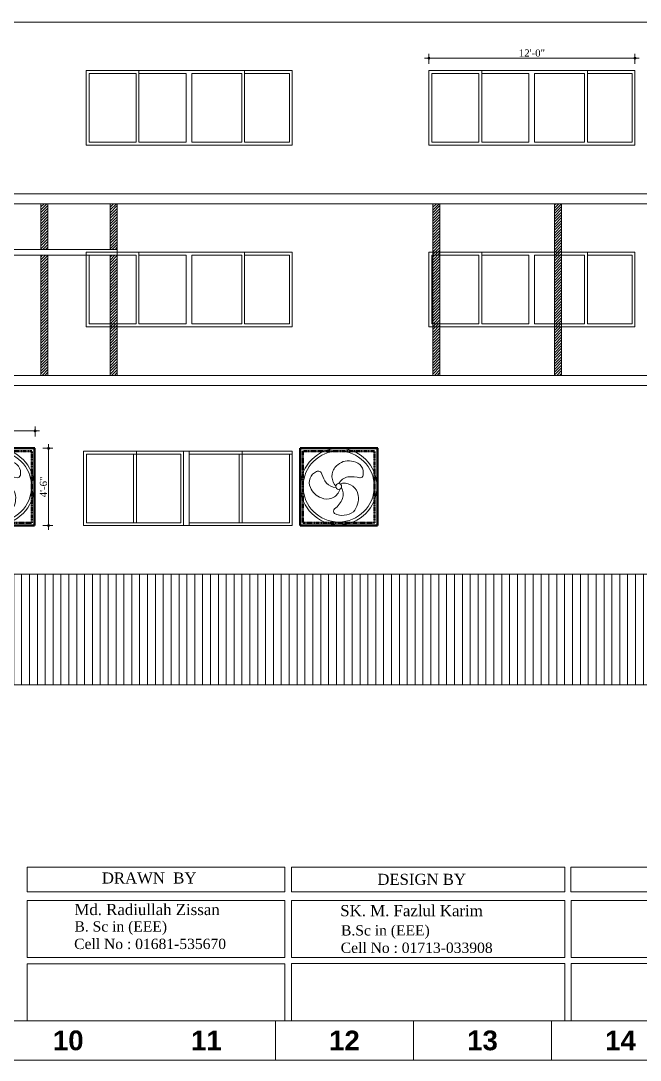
# Model space of a CAD drawing. Header units: inches. Extents: x -98933 to 1585249, y -3352739 to 192771.
# Drawn here: x 62906 to 63339, y 49431 to 50157 of the extents above; entities that cross this region are included whole.
import ezdxf

# ---------------------------------------------------------------- set-up
doc = ezdxf.new("R2010")
doc.units = ezdxf.units.IN
doc.header["$MEASUREMENT"] = 0
doc.header["$PDMODE"] = 35
doc.linetypes.add('BORDER2', pattern=[0.875, 0.25, -0.125, 0.25, -0.125, 0, -0.125])
doc.layers.get('0').update_dxf_attribs({"lineweight": 0})
doc.layers.get('Defpoints').update_dxf_attribs({"lineweight": 0})
for name, color, linetype, lineweight in [('COLUMN-2', 102, 'Continuous', 0), ('DIM_WORKING', 7, 'Continuous', 0), ('FIX', 251, 'Continuous', 0), ('FURNITURE', 144, 'Continuous', 0), ('Inline', 7, 'Continuous', 0), ('Layer1', 134, 'Continuous', 0), ('Outline', 7, 'Continuous', 0), ('Rack', 160, 'BORDER2', 0), ('Scale', 7, 'Continuous', 0), ('Scale_Text', 7, 'Continuous', 0), ('St_Rod-Dim', 190, 'Continuous', 0), ('Stair', 171, 'Continuous', 0), ('TEXT_TITLEBOX', 7, 'Continuous', 13), ('Titelblk', 7, 'Continuous', 25), ('TITLE', 7, 'Continuous', 20), ('Win', 5, 'Continuous', 0)]:
    doc.layers.add(name, color=color, linetype=linetype, lineweight=lineweight)
doc.styles.add('REG', font='times.ttf')
doc.styles.add('SHT-TEXT-1', font='times.ttf', dxfattribs={"height": 12})
doc.styles.get("Standard").update_dxf_attribs({"font": 'arialbd.ttf', "height": 24})
doc.dimstyles.new('Dim-Pres', dxfattribs={"dimtxt": 5.5, "dimasz": 2, "dimexe": 1.5, "dimexo": 1.5, "dimgap": 1, "dimtad": 3, "dimdec": 0, "dimzin": 3, "dimdsep": 46, "dimlunit": 4, "dimtxsty": 'REG', "dimblk": 'point', "dimcen": 2, "dimclrd": 256, "dimclre": 256, "dimclrt": 7, "dimadec": 0, "dimazin": 0, "dimtfac": 0.75, "dimtdec": 0, "dimtmove": 1, "dimatfit": 3, "dimldrblk": 'point', "dimfxl": 0, "dimtolj": 1, "dimtzin": 0, "dimlwd": -1, "dimlwe": -1, "dimarcsym": 1})
pattern_1 = [(45, (63307.6479, 49880.0689), (-0.972272, 0.972272), [])]

# ---------------------------------------------------------------- blocks, each defined once
blk = doc.blocks.new('g8')
at = {"layer": 'Rack', "lineweight": 50}
for p, q in [((-2237.15, -159.93), (-2182.83, -159.93)), ((-2183.15, -159.93), (-2237.15, -159.93)), ((-2237.15, -159.93), (-2237.15, -213.93)), ((-2237.15, -159.93), (-2183.15, -159.93)), ((-2237.15, -213.93), (-2237.15, -159.93)), ((-2185.15, -161.93), (-2235.15, -161.93)), ((-2235.15, -161.93), (-2235.15, -211.93)), ((-2185.15, -211.93), (-2185.15, -161.93)), ((-2183.15, -213.93), (-2183.15, -159.93)), ((-2183.15, -159.93), (-2183.15, -213.93)), ((-2237.15, -213.93), (-2183.15, -213.93)), ((-2183.15, -213.93), (-2237.15, -213.93)), ((-2235.15, -211.93), (-2185.15, -211.93))]:
    blk.add_line(p, q, dxfattribs=at)
at = {"layer": 'St_Rod-Dim'}
blk.add_circle((-2210.15, -186.63), 2.02, dxfattribs=at)
for centre, radius, start, end in [((-2205.02, -179.42), 9.83, 125.45733, 215.86411), ((-2203.43, -179.61), 10.97, 70.7391, 131.65081), ((-2200.81, -177.04), 7.85, 348.20588, 82.73372), ((-2222.33, -183.81), 8.37, 113.89653, 204.41673), ((-2224.59, -178.77), 2.84, 17.31439, 113.28367), ((-2204.7, -173.24), 17.81, 195.23483, 218.03396), ((-2202.02, -188.79), 9.06, 100.74847, 152.54319), ((-2201.62, -205.54), 25.74, 75.72027, 94.65583), ((-2195.41, -178.28), 2.32, 273.61749, 350.81204), ((-2218.33, -182.76), 12.47, 201.21481, 251.62959), ((-2211.86, -178.3), 9.06, 220.74847, 268.97354), ((-2223.6, -197.06), 15.93, 43.69926, 48.22003), ((-2213.52, -187.08), 4.53, 327.67715, 343.07376), ((-2206.3, -190.13), 5.87, 101.26979, 117.92253), ((-2216.03, -192.07), 9.06, 340.74847, 31.19176), ((-2206.54, -194.55), 10.22, 9.73521, 95.06303), ((-2218.4, -186.05), 9.37, 245.71292, 338.35315), ((-2225.17, -187.27), 19.34, 309.05993, 336.23344), ((-2211.55, -194.62), 15.19, 320.24426, 6.80133), ((-2211.73, -203.94), 2.07, 127.27682, 232.90318), ((-2207.47, -194.06), 12.78, 244.47868, 306.47052)]:
    blk.add_arc(centre, radius, start, end, dxfattribs=at)
at = {"layer": 'Win'}
for radius in [26.7, 24.85]:
    blk.add_circle((-2210.15, -186.63), radius, dxfattribs=at)
blk = doc.blocks.new('dot')
at = {"color": 4}
for p, q in [((-1.5, 0), (1.5, 0)), ((0, 1.5), (0, -1.5))]:
    blk.add_line(p, q, dxfattribs=at)
at = {"color": 6, "const_width": 0.5}
blk.add_lwpolyline([(-0.25, 0, 1), (0.25, 0, 1)], format="xyb", close=True, dxfattribs=at)
blk = doc.blocks.new('point')
blk.add_blockref('dot', (0, 0))
blk = doc.blocks.new('*D641')
at = {"layer": 'Defpoints', "color": 0, "ltscale": 30, "transparency": 16777216}
for p in [(63335.4, 50131.36), (63191.4, 50122.63), (63335.4, 50122.63)]:
    blk.add_point(p, dxfattribs=at)
at = {"layer": 'Layer1', "ltscale": 30, "transparency": 16777216}
for p, q in [((63191.4, 50127.36), (63191.4, 50132.86)), ((63193.4, 50131.36), (63333.4, 50131.36)), ((63335.4, 50127.36), (63335.4, 50132.86))]:
    blk.add_line(p, q, dxfattribs=at)
at = {"layer": 'Layer1', "ltscale": 30, "transparency": 16777216, "xscale": 2, "yscale": 2, "zscale": 2, "rotation": 180}
blk.add_blockref('point', (63191.4, 50131.36), dxfattribs=at)
at = {"layer": 'Layer1', "ltscale": 30, "transparency": 16777216, "xscale": 2, "yscale": 2, "zscale": 2}
blk.add_blockref('point', (63335.4, 50131.36), dxfattribs=at)
at = {"layer": 'Layer1', "color": 7, "ltscale": 30, "transparency": 16777216, "insert": (63263.4, 50134.9), "char_height": 5, "attachment_point": 5, "style": 'REG'}
blk.add_mtext('\\A1;12\'-0"', dxfattribs=at)
blk = doc.blocks.new('*D567')
at = {"layer": 'Defpoints', "color": 0, "ltscale": 30, "transparency": 16777216}
for p in [(62916.21, 49870.78), (62861.9, 49858.63), (62916.21, 49858.63)]:
    blk.add_point(p, dxfattribs=at)
at = {"layer": 'Layer1', "ltscale": 30, "transparency": 16777216}
for p, q in [((62861.9, 49866.78), (62861.9, 49872.28)), ((62863.9, 49870.78), (62914.21, 49870.78)), ((62916.21, 49866.78), (62916.21, 49872.28))]:
    blk.add_line(p, q, dxfattribs=at)
at = {"layer": 'Layer1', "ltscale": 30, "transparency": 16777216, "xscale": 2, "yscale": 2, "zscale": 2, "rotation": 180}
blk.add_blockref('point', (62861.9, 49870.78), dxfattribs=at)
at = {"layer": 'Layer1', "ltscale": 30, "transparency": 16777216, "xscale": 2, "yscale": 2, "zscale": 2}
blk.add_blockref('point', (62916.21, 49870.78), dxfattribs=at)
at = {"layer": 'Layer1', "color": 7, "ltscale": 30, "transparency": 16777216, "insert": (62889.06, 49874.33), "char_height": 5, "attachment_point": 5, "style": 'REG'}
blk.add_mtext('\\A1;4\'-6"', dxfattribs=at)
blk = doc.blocks.new('*D568')
at = {"layer": 'Defpoints', "color": 0, "ltscale": 30, "transparency": 16777216}
for p in [(62916.21, 49858.63), (62916.21, 49804.63), (62925.61, 49804.63)]:
    blk.add_point(p, dxfattribs=at)
at = {"layer": 'Layer1', "ltscale": 30, "transparency": 16777216}
for p, q in [((62921.61, 49858.63), (62927.11, 49858.63)), ((62925.61, 49856.63), (62925.61, 49806.63)), ((62921.61, 49804.63), (62927.11, 49804.63))]:
    blk.add_line(p, q, dxfattribs=at)
at = {"layer": 'Layer1', "ltscale": 30, "transparency": 16777216, "xscale": 2, "yscale": 2, "zscale": 2}
for p, rotation in [((62925.61, 49858.63), 90), ((62925.61, 49804.63), 270)]:
    blk.add_blockref('point', p, dxfattribs=dict(at, rotation=rotation))
at = {"layer": 'Layer1', "color": 7, "ltscale": 30, "transparency": 16777216, "insert": (62922.07, 49831.63), "char_height": 5, "attachment_point": 5, "rotation": 90, "style": 'REG'}
blk.add_mtext('\\A1;4\'-6"', dxfattribs=at)
blk = doc.blocks.new('PAGE')
at = {"layer": 'Inline', "color": 252, "lineweight": 15}
blk.add_lwpolyline([(178051640.63, 22656441.11), (178051640.63, 22657235.79), (178050505.36, 22657235.79), (178050505.36, 22656441.11)], close=True, dxfattribs=at)
at = {"layer": 'Outline', "color": 252, "lineweight": 15}
blk.add_line((178050483.42, 22656424.24), (178051662.57, 22656424.24), dxfattribs=at)
at = {"layer": 'Scale', "color": 252, "lineweight": 9}
for p, q in [((178051131.99, 22656424.24), (178051131.99, 22656441.11)), ((178051190.99, 22656424.24), (178051190.99, 22656441.11)), ((178051249.99, 22656424.24), (178051249.99, 22656441.11))]:
    blk.add_line(p, q, dxfattribs=at)
at = {"layer": 'Scale_Text', "color": 252, "lineweight": 13, "char_height": 8.435, "width": 2.5102, "attachment_point": 5}
for s, insert in [('10', (178051043.5, 22656432.67)), ('11', (178051102.49, 22656432.67)), ('12', (178051161.49, 22656432.67)), ('13', (178051220.49, 22656432.67)), ('14', (178051279.49, 22656432.67))]:
    blk.add_mtext(s, dxfattribs=dict(at, insert=insert))
blk = doc.blocks.new('Title')
at = {"layer": 'Titelblk', "color": 3, "linetype": 'Continuous', "lineweight": 0, "xscale": 3.014611567961765, "yscale": 3.014611567959946, "zscale": 3.014611567966516}
blk.add_blockref('PAGE', (-536855255.8, -68388224), dxfattribs=at)

msp = doc.modelspace()

# ---------------------------------------------------------------- hatches: boundary and pattern name
at = {"layer": 'DIM_WORKING', "ltscale": 30}
h = msp.add_hatch(dxfattribs=at)
h.set_pattern_fill('ANSI31', color=256, scale=11, style=0)
h.set_pattern_definition(pattern_1)
h.paths.add_polyline_path([(62920.15, 49997.63), (62925.15, 49997.63), (62925.15, 50029.63), (62920.15, 50029.63)])
h = msp.add_hatch(dxfattribs=at)
h.set_pattern_fill('ANSI31', color=256, scale=11, style=0)
h.set_pattern_definition(pattern_1)
h.paths.add_polyline_path([(62968.65, 49997.63), (62973.65, 49997.63), (62973.65, 50029.63), (62968.65, 50029.63)])
h = msp.add_hatch(dxfattribs=at)
h.set_pattern_fill('ANSI31', color=256, scale=11, style=0)
h.set_pattern_definition(pattern_1)
h.paths.add_polyline_path([(63194.15, 49909.63), (63199.15, 49909.63), (63199.15, 50029.63), (63194.15, 50029.63)])
h = msp.add_hatch(dxfattribs=at)
h.set_pattern_fill('ANSI31', color=256, scale=11, style=0)
h.set_pattern_definition(pattern_1)
h.paths.add_polyline_path([(63279.15, 49909.63), (63284.15, 49909.63), (63284.15, 50029.63), (63279.15, 50029.63)])
h = msp.add_hatch(dxfattribs=at)
h.set_pattern_fill('ANSI31', color=256, scale=11, style=0)
h.set_pattern_definition(pattern_1)
h.paths.add_polyline_path([(62925.15, 49993.63), (62920.15, 49993.63), (62920.15, 49909.63), (62925.15, 49909.63)])
h = msp.add_hatch(dxfattribs=at)
h.set_pattern_fill('ANSI31', color=256, scale=11, style=0)
h.set_pattern_definition(pattern_1)
h.paths.add_polyline_path([(62973.65, 49993.63), (62968.65, 49993.63), (62968.65, 49909.63), (62973.65, 49909.63)])
at = {"layer": 'FIX', "ltscale": 30}
h = msp.add_hatch(dxfattribs=at)
h.set_pattern_fill('ANSI31', color=256, scale=44, angle=225, style=0)
h.set_pattern_definition([(270, (55850.2856, 53102.605), (5.5, -1e-15), [])])
h.paths.add_polyline_path([(63740.01, 49743.63), (63477.4, 49770.63), (63419.15, 49770.63), (62103.07, 49770.63), (62103.07, 49693.27), (63740.01, 49693.27)])
h.paths.add_polyline_path([(62671.56, 49746.02), (62897.19, 49746.02), (62897.19, 49712.92), (62671.56, 49712.92)], flags=24)

# ---------------------------------------------------------------- linework, layer by layer
at = {"layer": 'COLUMN-2', "ltscale": 30}
for points in [[(62380.15, 50156.63), (63484.24, 50156.63)], [(62380.15, 50036.63), (63499.15, 50036.63)], [(62380.15, 50029.63), (63484.24, 50029.63)], [(62806.15, 49993.63), (62973.65, 49993.63), (62973.65, 49997.63), (62806.15, 49997.63), (62806.15, 49993.63)], [(62380.15, 49909.63), (63521.4, 49909.63)], [(62380.15, 49902.63), (63509.16, 49902.63)]]:
    msp.add_lwpolyline(points, dxfattribs=at)
at = {"layer": 'DIM_WORKING', "ltscale": 30}
for p, q in [((62920.15, 49997.63), (62920.15, 50029.63)), ((62925.15, 49997.63), (62925.15, 50029.63)), ((62968.65, 49997.63), (62968.65, 50029.63)), ((62973.65, 50029.63), (62968.65, 50029.63)), ((62973.65, 49909.63), (62973.65, 50029.63)), ((63194.15, 49909.63), (63194.15, 50029.63)), ((63199.15, 50029.63), (63194.15, 50029.63)), ((63199.15, 49909.63), (63199.15, 50029.63)), ((63279.15, 49909.63), (63279.15, 50029.63)), ((63284.15, 50029.63), (63279.15, 50029.63)), ((63284.15, 49909.63), (63284.15, 50029.63)), ((62920.15, 49909.63), (62920.15, 49993.63)), ((62925.15, 49909.63), (62925.15, 49993.63)), ((62968.65, 49909.63), (62968.65, 49993.63)), ((62925.15, 49909.63), (62920.15, 49909.63)), ((62973.65, 49909.63), (62968.65, 49909.63)), ((62985.07, 49854.63), (62952.15, 49854.63))]:
    msp.add_line(p, q, dxfattribs=at)
msp.add_lwpolyline([(63155.4, 49858.63), (63101.4, 49858.63), (63101.4, 49804.63), (63155.4, 49804.63)], close=True, dxfattribs=at)
at = {"layer": 'FIX', "ltscale": 30}
msp.add_lwpolyline([(63477.4, 49770.63), (62103.07, 49770.63), (62103.07, 49693.27), (63740.01, 49693.27)], dxfattribs=at)
at = {"layer": 'FURNITURE', "ltscale": 30}
msp.add_lwpolyline([(62209.4, 49770.63), (63494.44, 49770.63)], dxfattribs=at)
at = {"layer": 'Stair', "ltscale": 30}
for p, q in [((62988.82, 50122.63), (62988.82, 50072.63)), ((63062.66, 50122.63), (63062.66, 50072.63)), ((63228.32, 50122.63), (63228.32, 50072.63)), ((63302.16, 50122.63), (63302.16, 50072.63)), ((62986.82, 50120.63), (62986.82, 50072.63)), ((63021.74, 50120.63), (63021.74, 50072.63)), ((63025.74, 50120.63), (63025.74, 50072.63)), ((63060.66, 50120.63), (63060.66, 50072.63)), ((63226.32, 50120.63), (63226.32, 50072.63)), ((63261.24, 50120.63), (63261.24, 50072.63)), ((63265.24, 50120.63), (63265.24, 50072.63)), ((63300.16, 50120.63), (63300.16, 50072.63)), ((62986.82, 49993.63), (62986.82, 49945.63)), ((62988.82, 49995.63), (62988.82, 49945.63)), ((63021.74, 49993.63), (63021.74, 49945.63)), ((63025.74, 49993.63), (63025.74, 49945.63)), ((63060.66, 49993.63), (63060.66, 49945.63)), ((63062.66, 49995.63), (63062.66, 49945.63)), ((63226.32, 49993.63), (63226.32, 49945.63)), ((63228.32, 49995.63), (63228.32, 49945.63)), ((63261.24, 49993.63), (63261.24, 49945.63)), ((63265.24, 49993.63), (63265.24, 49945.63)), ((63300.16, 49993.63), (63300.16, 49945.63)), ((63302.16, 49995.63), (63302.16, 49945.63)), ((62985.07, 49854.63), (62985.07, 49806.63)), ((62987.07, 49856.63), (62987.07, 49806.63)), ((63017.99, 49854.63), (63017.99, 49806.63)), ((63019.99, 49856.63), (63019.99, 49804.63)), ((63023.99, 49856.63), (63023.99, 49804.63)), ((63058.91, 49854.63), (63058.91, 49806.63)), ((63060.91, 49856.63), (63060.91, 49806.63))]:
    msp.add_line(p, q, dxfattribs=at)
for points in [[(63095.9, 50122.63), (62951.9, 50122.63), (62951.9, 50070.63), (63095.9, 50070.63)], [(63335.4, 50122.63), (63191.4, 50122.63), (63191.4, 50070.63), (63335.4, 50070.63)], [(63095.9, 49995.63), (62951.9, 49995.63), (62951.9, 49943.63), (63095.9, 49943.63)], [(63335.4, 49995.63), (63191.4, 49995.63), (63191.4, 49943.63), (63335.4, 49943.63)], [(63095.9, 49856.63), (62950.15, 49856.63), (62950.15, 49804.63), (63095.9, 49804.63)]]:
    msp.add_lwpolyline(points, close=True, dxfattribs=at)
for points in [[(63095.9, 50122.63), (62951.9, 50122.63), (62951.9, 50070.63), (63095.9, 50070.63)], [(63335.4, 50122.63), (63191.4, 50122.63), (63191.4, 50070.63), (63335.4, 50070.63)], [(62986.82, 50120.63), (62953.9, 50120.63), (62953.9, 50072.63), (62986.82, 50072.63)], [(62986.82, 50120.63), (62953.9, 50120.63), (62953.9, 50072.63), (62986.82, 50072.63)], [(63021.74, 50120.63), (62988.82, 50120.63)], [(63019.74, 50120.63), (62988.82, 50120.63)], [(63060.66, 50120.63), (63025.74, 50120.63)], [(63060.66, 50120.63), (63025.74, 50120.63)], [(63062.66, 50072.63), (63093.9, 50072.63), (63093.9, 50120.63), (63062.66, 50120.63)], [(63093.9, 50120.63), (63062.66, 50120.63)], [(63093.9, 50120.63), (63062.66, 50120.63)], [(63226.32, 50120.63), (63193.4, 50120.63), (63193.4, 50072.63), (63226.32, 50072.63)], [(63226.32, 50120.63), (63193.4, 50120.63), (63193.4, 50072.63), (63226.32, 50072.63)], [(63261.24, 50120.63), (63228.32, 50120.63)], [(63259.24, 50120.63), (63228.32, 50120.63)], [(63300.16, 50120.63), (63265.24, 50120.63)], [(63300.16, 50120.63), (63265.24, 50120.63)], [(63302.16, 50072.63), (63333.4, 50072.63), (63333.4, 50120.63), (63302.16, 50120.63)], [(63333.4, 50120.63), (63302.16, 50120.63)], [(63333.4, 50120.63), (63302.16, 50120.63)], [(62988.82, 50072.63), (63021.74, 50072.63)], [(62988.82, 50072.63), (63019.74, 50072.63)], [(63025.74, 50072.63), (63060.66, 50072.63)], [(63025.74, 50072.63), (63060.66, 50072.63)], [(63062.66, 50072.63), (63093.9, 50072.63)], [(63062.66, 50072.63), (63093.9, 50072.63)], [(63228.32, 50072.63), (63261.24, 50072.63)], [(63228.32, 50072.63), (63259.24, 50072.63)], [(63265.24, 50072.63), (63300.16, 50072.63)], [(63265.24, 50072.63), (63300.16, 50072.63)], [(63302.16, 50072.63), (63333.4, 50072.63)], [(63302.16, 50072.63), (63333.4, 50072.63)], [(63095.9, 49995.63), (62951.9, 49995.63), (62951.9, 49943.63), (63095.9, 49943.63)], [(62986.82, 49993.63), (62953.9, 49993.63), (62953.9, 49945.63), (62986.82, 49945.63)], [(62986.82, 49993.63), (62953.9, 49993.63), (62953.9, 49945.63), (62986.82, 49945.63)], [(63021.74, 49993.63), (62988.82, 49993.63)], [(63019.74, 49993.63), (62988.82, 49993.63)], [(63060.66, 49993.63), (63025.74, 49993.63)], [(63060.66, 49993.63), (63025.74, 49993.63)], [(63062.66, 49945.63), (63093.9, 49945.63), (63093.9, 49993.63), (63062.66, 49993.63)], [(63093.9, 49993.63), (63062.66, 49993.63)], [(63093.9, 49993.63), (63062.66, 49993.63)], [(63335.4, 49995.63), (63191.4, 49995.63), (63191.4, 49943.63), (63335.4, 49943.63)], [(63226.32, 49993.63), (63193.4, 49993.63), (63193.4, 49945.63), (63226.32, 49945.63)], [(63226.32, 49993.63), (63193.4, 49993.63), (63193.4, 49945.63), (63226.32, 49945.63)], [(63261.24, 49993.63), (63228.32, 49993.63)], [(63259.24, 49993.63), (63228.32, 49993.63)], [(63300.16, 49993.63), (63265.24, 49993.63)], [(63300.16, 49993.63), (63265.24, 49993.63)], [(63302.16, 49945.63), (63333.4, 49945.63), (63333.4, 49993.63), (63302.16, 49993.63)], [(63333.4, 49993.63), (63302.16, 49993.63)], [(63333.4, 49993.63), (63302.16, 49993.63)], [(62988.82, 49945.63), (63021.74, 49945.63)], [(62988.82, 49945.63), (63019.74, 49945.63)], [(63025.74, 49945.63), (63060.66, 49945.63)], [(63025.74, 49945.63), (63060.66, 49945.63)], [(63062.66, 49945.63), (63093.9, 49945.63)], [(63062.66, 49945.63), (63093.9, 49945.63)], [(63228.32, 49945.63), (63261.24, 49945.63)], [(63228.32, 49945.63), (63259.24, 49945.63)], [(63265.24, 49945.63), (63300.16, 49945.63)], [(63265.24, 49945.63), (63300.16, 49945.63)], [(63302.16, 49945.63), (63333.4, 49945.63)], [(63302.16, 49945.63), (63333.4, 49945.63)], [(63095.9, 49856.63), (62950.15, 49856.63), (62950.15, 49804.63), (63095.9, 49804.63)], [(63017.99, 49854.63), (62952.15, 49854.63), (62952.15, 49806.63), (63017.99, 49806.63)], [(62985.07, 49854.63), (62952.15, 49854.63), (62952.15, 49806.63), (62985.07, 49806.63)], [(63017.99, 49854.63), (62987.07, 49854.63)], [(63023.99, 49806.63), (63093.9, 49806.63), (63093.9, 49854.63), (63023.99, 49854.63)], [(63058.91, 49854.63), (63023.99, 49854.63)], [(63095.9, 49854.63), (63060.91, 49854.63)], [(63095.9, 49854.63), (63060.91, 49854.63)], [(62987.07, 49806.63), (63017.99, 49806.63)], [(63023.99, 49806.63), (63093.9, 49806.63), (63093.9, 49806.63)], [(63060.91, 49806.63), (63093.9, 49806.63)]]:
    msp.add_lwpolyline(points, dxfattribs=at)
at = {"layer": 'TEXT_TITLEBOX'}
for p, q in [((62910.7, 49548.64), (62910.7, 49565.91)), ((62910.7, 49565.91), (63090.69, 49565.91)), ((63090.69, 49565.91), (63090.69, 49548.64)), ((63095.34, 49548.64), (63095.34, 49565.91)), ((63095.34, 49565.91), (63286.51, 49565.91)), ((63286.51, 49565.91), (63286.51, 49548.64)), ((63290.69, 49548.64), (63290.69, 49565.91)), ((63290.69, 49565.91), (63490.04, 49565.91)), ((63090.69, 49548.64), (62910.7, 49548.64)), ((63286.51, 49548.64), (63095.34, 49548.64)), ((63490.04, 49548.64), (63290.69, 49548.64)), ((62910.63, 49502.63), (62910.63, 49542.54)), ((62910.63, 49542.54), (63090.81, 49542.54)), ((63090.81, 49542.54), (63090.81, 49502.63)), ((63095.39, 49502.66), (63095.39, 49542.57)), ((63095.39, 49542.57), (63286.44, 49542.57)), ((63286.44, 49542.57), (63286.44, 49502.66)), ((63290.76, 49502.66), (63290.76, 49542.57)), ((63290.76, 49542.57), (63490.1, 49542.57)), ((63090.81, 49502.63), (62910.63, 49502.63)), ((62910.63, 49458.44), (62910.63, 49498.35)), ((62910.63, 49498.35), (63090.81, 49498.35)), ((63090.81, 49498.35), (63090.81, 49458.44)), ((63286.44, 49502.66), (63095.39, 49502.66)), ((63095.39, 49458.47), (63095.39, 49498.38)), ((63095.39, 49498.38), (63286.44, 49498.38)), ((63286.44, 49498.38), (63286.44, 49458.47)), ((63490.1, 49502.66), (63290.76, 49502.66)), ((63290.76, 49458.47), (63290.76, 49498.38)), ((63290.76, 49498.38), (63490.1, 49498.38)), ((63090.81, 49458.44), (62910.63, 49458.44)), ((63286.44, 49458.47), (63095.39, 49458.47)), ((63490.1, 49458.47), (63290.76, 49458.47))]:
    msp.add_line(p, q, dxfattribs=at)

# ---------------------------------------------------------------- block references
at = {"layer": 'DIM_WORKING'}
for p in [(65099.04, 50018.56), (65338.54, 50018.56)]:
    msp.add_blockref('g8', p, dxfattribs=at)
at = {"layer": 'TITLE', "xscale": 0.5425392190591083, "yscale": 0.5425392190518323, "zscale": 0.5425392145730539}
msp.add_blockref('Title', (117475.65, 97122.98), dxfattribs=at)

# ---------------------------------------------------------------- texts
at = {"layer": 'TEXT_TITLEBOX', "lineweight": 25, "style": 'SHT-TEXT-1'}
for s, height, p in [('DRAWN  BY', 7.722, (62962.88, 49554.4)), ('DESIGN BY', 7.722, (63155.41, 49553.46)), ('Md. Radiullah Zissan', 7.7858, (62943.66, 49532.33)), ('SK. M. Fazlul Karim', 7.7858, (63129.47, 49531.54)), ('B. Sc in (EEE)', 7.209, (62943.72, 49520.79)), ('B.Sc in (EEE)', 7.209, (63130.01, 49518.06)), ('Cell No : 01681-535670', 7.209, (62943.51, 49508.59)), ('Cell No : 01713-033908', 7.209, (63129.81, 49505.87))]:
    msp.add_text(s, height=height, dxfattribs=at).set_placement(p)

# ---------------------------------------------------------------- dimensions: what is measured, and where the dimension line sits
at = {"layer": 'Layer1', "ltscale": 30}
for base, p1, p2, picture, middle in [((63335.4, 50131.36), (63191.4, 50122.63), (63335.4, 50122.63), '*D641', (63263.4, 50134.9)), ((62916.21, 49870.78), (62861.9, 49858.63), (62916.21, 49858.63), '*D567', (62889.06, 49874.33))]:
    dim = msp.add_linear_dim(base=base, p1=p1, p2=p2, dimstyle='Dim-Pres', override={"dimtxt": 5, "dimfxl": 4, "dimfxlon": 1}, dxfattribs=at)
    dim.commit()
    dim.dimension.update_dxf_attribs({"geometry": picture, "text_midpoint": middle})
dim = msp.add_linear_dim(base=(62925.61, 49804.63), p1=(62916.21, 49858.63), p2=(62916.21, 49804.63), angle=90, dimstyle='Dim-Pres', override={"dimtxt": 5, "dimfxl": 4, "dimfxlon": 1}, dxfattribs=at)
dim.commit()
dim.dimension.update_dxf_attribs({"geometry": '*D568', "text_midpoint": (62922.07, 49831.63)})

doc.saveas('drawing.dxf')
